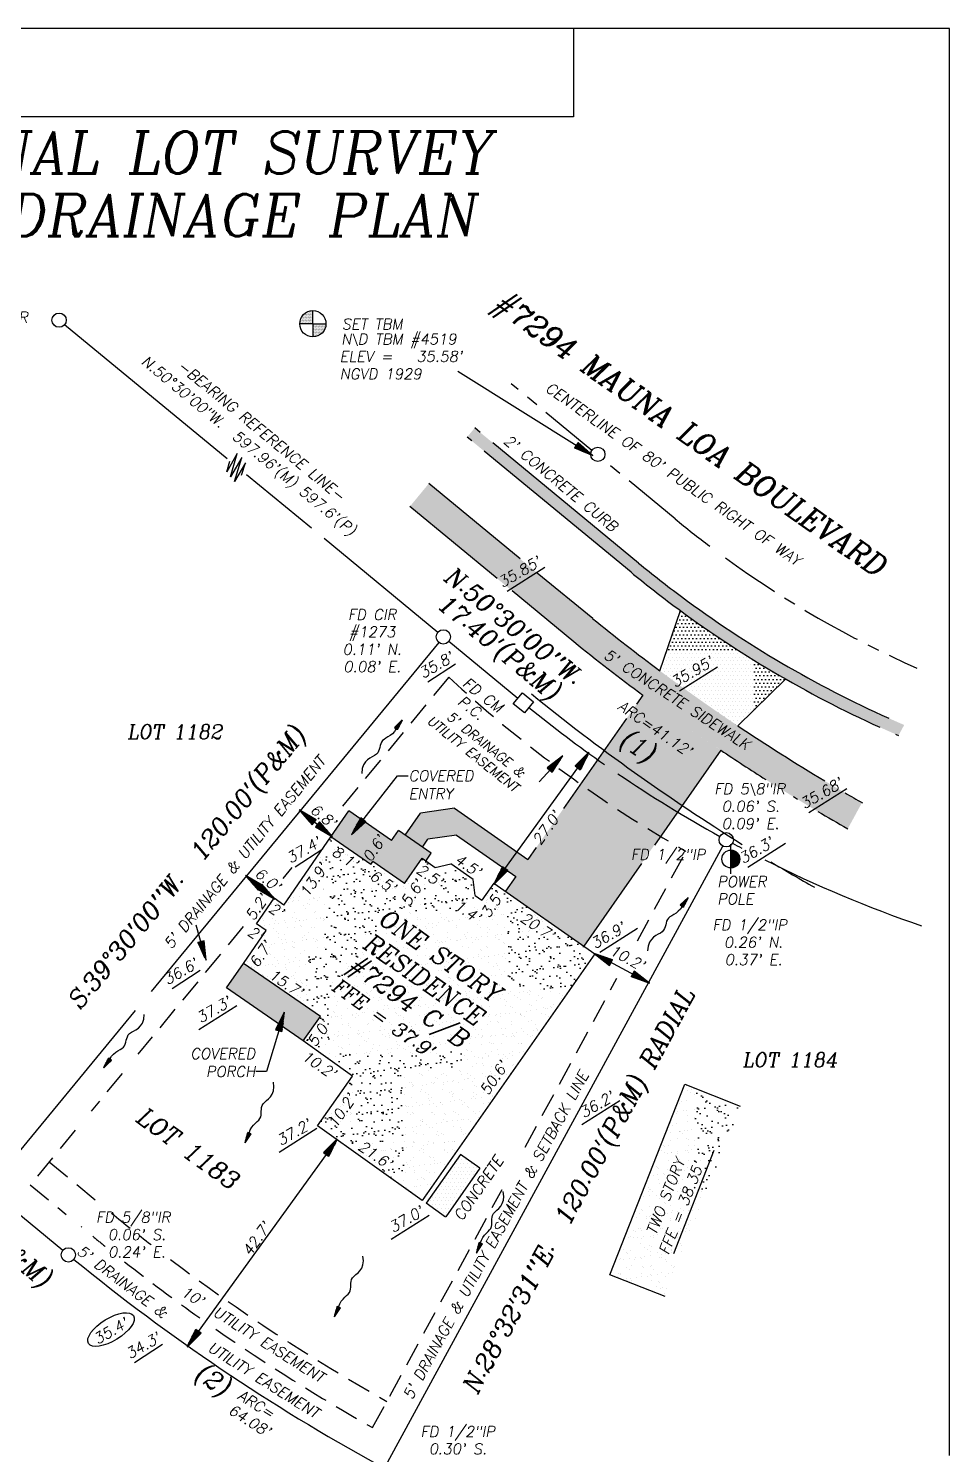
# Model space of a CAD drawing. Extents: x 331 to 571, y 362 to 759.
# Drawn here: x 417 to 571.5, y 520 to 759.2 of the extents above; entities that cross this region are included whole.
import ezdxf
from ezdxf.enums import TextEntityAlignment as Align

# ---------------------------------------------------------------- set-up
doc = ezdxf.new("R2010")
doc.units = 0
doc.header["$LTSCALE"] = 8
doc.header["$MEASUREMENT"] = 0
doc.linetypes.add('CENTER', pattern=[2, 1.25, -0.25, 0.25, -0.25])
doc.linetypes.add('DASHED', pattern=[0.75, 0.5, -0.25])
doc.layers.get('0').update_dxf_attribs({"linetype": 'CONTINUOUS'})
for name, color, linetype in [('CL', 7, 'CENTER'), ('D', 7, 'DASHED'), ('ELE', 1, 'CONTINUOUS'), ('H', 6, 'CONTINUOUS'), ('P1', 1, 'CONTINUOUS'), ('P2', 2, 'CONTINUOUS'), ('P3', 3, 'CONTINUOUS'), ('P5', 5, 'CONTINUOUS'), ('PEN1', 1, 'CONTINUOUS'), ('PEN2', 2, 'CONTINUOUS'), ('T1', 7, 'CONTINUOUS')]:
    doc.layers.add(name, color=color, linetype=linetype)
doc.styles.add('L100', font='romanc.shx', dxfattribs={"oblique": 10, "height": 3})
doc.styles.add('L60', font='romanc.shx', dxfattribs={"oblique": 10, "height": 1.8})
doc.styles.add('ROMANC', font='romanc.shx', dxfattribs={"oblique": 10})
doc.dimstyles.new('DEFAULT', dxfattribs={"dimscale": 1.25, "dimtxt": 1.8, "dimasz": 1, "dimexe": 0.2, "dimexo": 1, "dimgap": 0.1, "dimtad": 1, "dimdec": 1, "dimzin": 0, "dimdsep": 46, "dimtxsty": 'L60', "dimblk": 'ARHEAD', "dimblk1": 'ARHEAD', "dimblk2": 'ARHEAD', "dimcen": 0.1, "dimse1": 1, "dimse2": 1, "dimclrd": 1, "dimclre": 10, "dimclrt": 1, "dimaunit": 1, "dimadec": 0, "dimazin": 0, "dimtfac": 1, "dimtdec": 1, "dimtofl": 0, "dimtmove": 2, "dimatfit": 3, "dimldrblk": 'ARHEAD', "dimfxl": 0, "dimtolj": 1, "dimtzin": 0, "dimarcsym": 0})

# ---------------------------------------------------------------- blocks, each defined once
blk = doc.blocks.new('IR')
at = {"color": 7}
blk.add_circle((0, 0), 0.04, dxfattribs=at)
blk = doc.blocks.new('CM')
blk.add_lwpolyline([(-0.04, 0.04), (0.04, 0.04), (0.04, -0.04), (-0.04, -0.04)], close=True)
blk = doc.blocks.new('ZZ')
at = {"layer": 'P1'}
for p, q in [((-1.58, 0.99), (1.79, 3.28)), ((1.79, 3.28), (-1.54, 2.03)), ((-1.54, 2.03), (-0.01, 3.05)), ((1.92, 2.27), (-1.58, 0.99)), ((-1.54, -0.08), (1.92, 2.27)), ((1.82, 1.19), (-1.54, -0.08)), ((0, 0), (1.82, 1.19))]:
    blk.add_line(p, q, dxfattribs=at)
blk = doc.blocks.new('GP')
at = {"color": 5}
blk.add_line((0.01, -1.5), (0.01, 1.5), dxfattribs=at)
at = {"color": 5, "const_width": 1.5}
for points in [[(0.01, 0.75, -0.410472), (0.75, 0, -1)], [(0.75, 0, -0.410472), (0.01, -0.75, -1)]]:
    blk.add_lwpolyline(points, format="xyb", dxfattribs=at)
at = {"color": 1}
blk.add_circle((0, 0), 1.5, dxfattribs=at)
at = {"layer": 'P1'}
blk.add_line((0, -2.5), (0, 2.5), dxfattribs=at)
blk = doc.blocks.new('*X27')
at = {"color": 0}
for p, q in [((500.375, 861.25), (500.375, 861.25)), ((500.4375, 861.375), (500.4375, 861.375)), ((500.5, 861.5), (500.5, 861.5)), ((500.5, 861.25), (500.5, 861.25)), ((500.5625, 861.625), (500.5625, 861.625)), ((500.5625, 861.375), (500.5625, 861.375)), ((500.625, 861.75), (500.625, 861.75)), ((500.625, 861.5), (500.625, 861.5)), ((500.625, 861.25), (500.625, 861.25)), ((500.6875, 861.625), (500.6875, 861.625)), ((500.6875, 861.375), (500.6875, 861.375)), ((500.75, 861.75), (500.75, 861.75)), ((500.75, 861.5), (500.75, 861.5)), ((500.75, 861.25), (500.75, 861.25)), ((500.8125, 861.875), (500.8125, 861.875)), ((500.8125, 861.625), (500.8125, 861.625)), ((500.8125, 861.375), (500.8125, 861.375)), ((500.875, 862), (500.875, 862)), ((500.875, 861.75), (500.875, 861.75)), ((500.875, 861.5), (500.875, 861.5)), ((500.875, 861.25), (500.875, 861.25)), ((500.9375, 862.125), (500.9375, 862.125)), ((500.9375, 861.875), (500.9375, 861.875)), ((500.9375, 861.625), (500.9375, 861.625)), ((500.9375, 861.375), (500.9375, 861.375)), ((501, 862), (501, 862)), ((501, 861.75), (501, 861.75)), ((501, 861.5), (501, 861.5)), ((501, 861.25), (501, 861.25)), ((501.0625, 862.125), (501.0625, 862.125)), ((501.0625, 861.875), (501.0625, 861.875)), ((501.0625, 861.625), (501.0625, 861.625)), ((501.0625, 861.375), (501.0625, 861.375)), ((501.125, 862.25), (501.125, 862.25)), ((501.125, 862), (501.125, 862)), ((501.125, 861.75), (501.125, 861.75)), ((501.125, 861.5), (501.125, 861.5)), ((501.125, 861.25), (501.125, 861.25)), ((501.1875, 862.125), (501.1875, 862.125)), ((501.1875, 861.875), (501.1875, 861.875)), ((501.1875, 861.625), (501.1875, 861.625)), ((501.1875, 861.375), (501.1875, 861.375)), ((501.25, 862.25), (501.25, 862.25)), ((501.25, 862), (501.25, 862)), ((501.25, 861.75), (501.25, 861.75)), ((501.25, 861.5), (501.25, 861.5)), ((501.25, 861.25), (501.25, 861.25)), ((501.3125, 862.375), (501.3125, 862.375)), ((501.3125, 862.125), (501.3125, 862.125)), ((501.3125, 861.875), (501.3125, 861.875)), ((501.3125, 861.625), (501.3125, 861.625)), ((501.3125, 861.375), (501.3125, 861.375)), ((501.375, 862.25), (501.375, 862.25)), ((501.375, 862), (501.375, 862)), ((501.375, 861.75), (501.375, 861.75)), ((501.375, 861.5), (501.375, 861.5)), ((501.375, 861.25), (501.375, 861.25)), ((501.4375, 862.375), (501.4375, 862.375)), ((501.4375, 862.125), (501.4375, 862.125)), ((501.4375, 861.875), (501.4375, 861.875)), ((501.4375, 861.625), (501.4375, 861.625)), ((501.4375, 861.375), (501.4375, 861.375)), ((501.5, 862.5), (501.5, 862.5)), ((501.5, 862.25), (501.5, 862.25)), ((501.5, 862), (501.5, 862)), ((501.5, 861.75), (501.5, 861.75)), ((501.5, 861.5), (501.5, 861.5)), ((501.5, 861.25), (501.5, 861.25)), ((501.5625, 862.375), (501.5625, 862.375)), ((501.5625, 862.125), (501.5625, 862.125)), ((501.5625, 861.875), (501.5625, 861.875)), ((501.5625, 861.625), (501.5625, 861.625)), ((501.5625, 861.375), (501.5625, 861.375)), ((501.625, 862.5), (501.625, 862.5)), ((501.625, 862.25), (501.625, 862.25)), ((501.625, 862), (501.625, 862)), ((501.625, 861.75), (501.625, 861.75)), ((501.625, 861.5), (501.625, 861.5)), ((501.625, 861.25), (501.625, 861.25)), ((501.6875, 862.375), (501.6875, 862.375)), ((501.6875, 862.125), (501.6875, 862.125)), ((501.6875, 861.875), (501.6875, 861.875)), ((501.6875, 861.625), (501.6875, 861.625)), ((501.6875, 861.375), (501.6875, 861.375)), ((501.75, 862.5), (501.75, 862.5)), ((501.75, 862.25), (501.75, 862.25)), ((501.75, 862), (501.75, 862)), ((501.75, 861.75), (501.75, 861.75)), ((501.75, 861.5), (501.75, 861.5)), ((501.75, 861.25), (501.75, 861.25)), ((501.8125, 862.625), (501.8125, 862.625)), ((501.8125, 862.375), (501.8125, 862.375)), ((501.8125, 862.125), (501.8125, 862.125)), ((501.8125, 861.875), (501.8125, 861.875)), ((501.8125, 861.625), (501.8125, 861.625)), ((501.8125, 861.375), (501.8125, 861.375)), ((501.875, 862.5), (501.875, 862.5)), ((501.875, 862.25), (501.875, 862.25)), ((501.875, 862), (501.875, 862)), ((501.875, 861.75), (501.875, 861.75)), ((501.875, 861.5), (501.875, 861.5)), ((501.875, 861.25), (501.875, 861.25)), ((501.9375, 862.625), (501.9375, 862.625)), ((501.9375, 862.375), (501.9375, 862.375)), ((501.9375, 862.125), (501.9375, 862.125)), ((501.9375, 861.875), (501.9375, 861.875)), ((501.9375, 861.625), (501.9375, 861.625)), ((501.9375, 861.375), (501.9375, 861.375)), ((502, 862.5), (502, 862.5)), ((502, 862.25), (502, 862.25)), ((502, 862), (502, 862)), ((502, 861.75), (502, 861.75)), ((502, 861.5), (502, 861.5)), ((502, 861.25), (502, 861.25)), ((502.0625, 862.625), (502.0625, 862.625)), ((502.0625, 862.375), (502.0625, 862.375)), ((502.0625, 862.125), (502.0625, 862.125)), ((502.0625, 861.875), (502.0625, 861.875)), ((502.0625, 861.625), (502.0625, 861.625)), ((502.0625, 861.375), (502.0625, 861.375)), ((502.125, 862.5), (502.125, 862.5)), ((502.125, 862.25), (502.125, 862.25)), ((502.125, 862), (502.125, 862)), ((502.125, 861.75), (502.125, 861.75)), ((502.125, 861.5), (502.125, 861.5)), ((502.125, 861.25), (502.125, 861.25)), ((502.1875, 862.625), (502.1875, 862.625)), ((502.1875, 862.375), (502.1875, 862.375)), ((502.1875, 862.125), (502.1875, 862.125)), ((502.1875, 861.875), (502.1875, 861.875)), ((502.1875, 861.625), (502.1875, 861.625)), ((502.1875, 861.375), (502.1875, 861.375)), ((502.25, 862.5), (502.25, 862.5)), ((502.25, 862.25), (502.25, 862.25)), ((502.25, 862), (502.25, 862)), ((502.25, 861.75), (502.25, 861.75)), ((502.25, 861.5), (502.25, 861.5)), ((502.25, 861.25), (502.25, 861.25)), ((502.3125, 862.625), (502.3125, 862.625)), ((502.3125, 862.375), (502.3125, 862.375)), ((502.3125, 862.125), (502.3125, 862.125)), ((502.3125, 861.875), (502.3125, 861.875)), ((502.3125, 861.625), (502.3125, 861.625)), ((502.3125, 861.375), (502.3125, 861.375)), ((502.375, 862.5), (502.375, 862.5)), ((502.375, 862.25), (502.375, 862.25)), ((502.375, 862), (502.375, 862)), ((502.375, 861.75), (502.375, 861.75)), ((502.375, 861.5), (502.375, 861.5)), ((502.375, 861.25), (502.375, 861.25)), ((502.4375, 862.625), (502.4375, 862.625)), ((502.4375, 862.375), (502.4375, 862.375)), ((502.4375, 862.125), (502.4375, 862.125)), ((502.4375, 861.875), (502.4375, 861.875)), ((502.4375, 861.625), (502.4375, 861.625)), ((502.4375, 861.375), (502.4375, 861.375)), ((500.25, 860.75), (500.25, 860.75)), ((500.3125, 860.875), (500.3125, 860.875)), ((500.3125, 860.625), (500.3125, 860.625)), ((500.375, 861), (500.375, 861)), ((500.375, 860.75), (500.375, 860.75)), ((500.4375, 861.125), (500.4375, 861.125)), ((500.4375, 860.875), (500.4375, 860.875)), ((500.4375, 860.625), (500.4375, 860.625)), ((500.5, 861), (500.5, 861)), ((500.5, 860.75), (500.5, 860.75)), ((500.5625, 861.125), (500.5625, 861.125)), ((500.5625, 860.875), (500.5625, 860.875)), ((500.5625, 860.625), (500.5625, 860.625)), ((500.625, 861), (500.625, 861)), ((500.625, 860.75), (500.625, 860.75)), ((500.6875, 861.125), (500.6875, 861.125)), ((500.6875, 860.875), (500.6875, 860.875)), ((500.6875, 860.625), (500.6875, 860.625)), ((500.75, 861), (500.75, 861)), ((500.75, 860.75), (500.75, 860.75)), ((500.8125, 861.125), (500.8125, 861.125)), ((500.8125, 860.875), (500.8125, 860.875)), ((500.8125, 860.625), (500.8125, 860.625)), ((500.875, 861), (500.875, 861)), ((500.875, 860.75), (500.875, 860.75)), ((500.9375, 861.125), (500.9375, 861.125)), ((500.9375, 860.875), (500.9375, 860.875)), ((500.9375, 860.625), (500.9375, 860.625)), ((501, 861), (501, 861)), ((501, 860.75), (501, 860.75)), ((501.0625, 861.125), (501.0625, 861.125)), ((501.0625, 860.875), (501.0625, 860.875)), ((501.0625, 860.625), (501.0625, 860.625)), ((501.125, 861), (501.125, 861)), ((501.125, 860.75), (501.125, 860.75)), ((501.1875, 861.125), (501.1875, 861.125)), ((501.1875, 860.875), (501.1875, 860.875)), ((501.1875, 860.625), (501.1875, 860.625)), ((501.25, 861), (501.25, 861)), ((501.25, 860.75), (501.25, 860.75)), ((501.3125, 861.125), (501.3125, 861.125)), ((501.3125, 860.875), (501.3125, 860.875)), ((501.3125, 860.625), (501.3125, 860.625)), ((501.375, 861), (501.375, 861)), ((501.375, 860.75), (501.375, 860.75)), ((501.4375, 861.125), (501.4375, 861.125)), ((501.4375, 860.875), (501.4375, 860.875)), ((501.4375, 860.625), (501.4375, 860.625)), ((501.5, 861), (501.5, 861)), ((501.5, 860.75), (501.5, 860.75)), ((501.5625, 861.125), (501.5625, 861.125)), ((501.5625, 860.875), (501.5625, 860.875)), ((501.5625, 860.625), (501.5625, 860.625)), ((501.625, 861), (501.625, 861)), ((501.625, 860.75), (501.625, 860.75)), ((501.6875, 861.125), (501.6875, 861.125)), ((501.6875, 860.875), (501.6875, 860.875)), ((501.6875, 860.625), (501.6875, 860.625)), ((501.75, 861), (501.75, 861)), ((501.75, 860.75), (501.75, 860.75)), ((501.8125, 861.125), (501.8125, 861.125)), ((501.8125, 860.875), (501.8125, 860.875)), ((501.8125, 860.625), (501.8125, 860.625)), ((501.875, 861), (501.875, 861)), ((501.875, 860.75), (501.875, 860.75)), ((501.9375, 861.125), (501.9375, 861.125)), ((501.9375, 860.875), (501.9375, 860.875)), ((501.9375, 860.625), (501.9375, 860.625)), ((502, 861), (502, 861)), ((502, 860.75), (502, 860.75)), ((502.0625, 861.125), (502.0625, 861.125)), ((502.0625, 860.875), (502.0625, 860.875)), ((502.0625, 860.625), (502.0625, 860.625)), ((502.125, 861), (502.125, 861)), ((502.125, 860.75), (502.125, 860.75)), ((502.1875, 861.125), (502.1875, 861.125)), ((502.1875, 860.875), (502.1875, 860.875)), ((502.1875, 860.625), (502.1875, 860.625)), ((502.25, 861), (502.25, 861)), ((502.25, 860.75), (502.25, 860.75)), ((502.3125, 861.125), (502.3125, 861.125)), ((502.3125, 860.875), (502.3125, 860.875)), ((502.3125, 860.625), (502.3125, 860.625)), ((502.375, 861), (502.375, 861)), ((502.375, 860.75), (502.375, 860.75)), ((502.4375, 861.125), (502.4375, 861.125)), ((502.4375, 860.875), (502.4375, 860.875)), ((502.4375, 860.625), (502.4375, 860.625)), ((502.5, 860.5), (502.5, 860.5)), ((502.5, 860.25), (502.5, 860.25)), ((502.5, 860), (502.5, 860)), ((502.5, 859.75), (502.5, 859.75)), ((502.5, 859.5), (502.5, 859.5)), ((502.5, 859.25), (502.5, 859.25)), ((502.5, 859), (502.5, 859)), ((502.5625, 860.375), (502.5625, 860.375)), ((502.5625, 860.125), (502.5625, 860.125)), ((502.5625, 859.875), (502.5625, 859.875)), ((502.5625, 859.625), (502.5625, 859.625)), ((502.5625, 859.375), (502.5625, 859.375)), ((502.5625, 859.125), (502.5625, 859.125)), ((502.5625, 858.875), (502.5625, 858.875)), ((502.625, 860.5), (502.625, 860.5)), ((502.625, 860.25), (502.625, 860.25)), ((502.625, 860), (502.625, 860)), ((502.625, 859.75), (502.625, 859.75)), ((502.625, 859.5), (502.625, 859.5)), ((502.625, 859.25), (502.625, 859.25)), ((502.625, 859), (502.625, 859)), ((502.6875, 860.375), (502.6875, 860.375)), ((502.6875, 860.125), (502.6875, 860.125)), ((502.6875, 859.875), (502.6875, 859.875)), ((502.6875, 859.625), (502.6875, 859.625)), ((502.6875, 859.375), (502.6875, 859.375)), ((502.6875, 859.125), (502.6875, 859.125)), ((502.6875, 858.875), (502.6875, 858.875)), ((502.75, 860.5), (502.75, 860.5)), ((502.75, 860.25), (502.75, 860.25)), ((502.75, 860), (502.75, 860)), ((502.75, 859.75), (502.75, 859.75)), ((502.75, 859.5), (502.75, 859.5)), ((502.75, 859.25), (502.75, 859.25)), ((502.75, 859), (502.75, 859)), ((502.8125, 860.375), (502.8125, 860.375)), ((502.8125, 860.125), (502.8125, 860.125)), ((502.8125, 859.875), (502.8125, 859.875)), ((502.8125, 859.625), (502.8125, 859.625)), ((502.8125, 859.375), (502.8125, 859.375)), ((502.8125, 859.125), (502.8125, 859.125)), ((502.8125, 858.875), (502.8125, 858.875)), ((502.875, 860.5), (502.875, 860.5)), ((502.875, 860.25), (502.875, 860.25)), ((502.875, 860), (502.875, 860)), ((502.875, 859.75), (502.875, 859.75)), ((502.875, 859.5), (502.875, 859.5)), ((502.875, 859.25), (502.875, 859.25)), ((502.875, 859), (502.875, 859)), ((502.9375, 860.375), (502.9375, 860.375)), ((502.9375, 860.125), (502.9375, 860.125)), ((502.9375, 859.875), (502.9375, 859.875)), ((502.9375, 859.625), (502.9375, 859.625)), ((502.9375, 859.375), (502.9375, 859.375)), ((502.9375, 859.125), (502.9375, 859.125)), ((502.9375, 858.875), (502.9375, 858.875)), ((503, 860.5), (503, 860.5)), ((503, 860.25), (503, 860.25)), ((503, 860), (503, 860)), ((503, 859.75), (503, 859.75)), ((503, 859.5), (503, 859.5)), ((503, 859.25), (503, 859.25)), ((503, 859), (503, 859)), ((503.0625, 860.375), (503.0625, 860.375)), ((503.0625, 860.125), (503.0625, 860.125)), ((503.0625, 859.875), (503.0625, 859.875)), ((503.0625, 859.625), (503.0625, 859.625)), ((503.0625, 859.375), (503.0625, 859.375)), ((503.0625, 859.125), (503.0625, 859.125)), ((503.0625, 858.875), (503.0625, 858.875)), ((503.125, 860.5), (503.125, 860.5)), ((503.125, 860.25), (503.125, 860.25)), ((503.125, 860), (503.125, 860)), ((503.125, 859.75), (503.125, 859.75)), ((503.125, 859.5), (503.125, 859.5)), ((503.125, 859.25), (503.125, 859.25)), ((503.125, 859), (503.125, 859)), ((503.1875, 860.375), (503.1875, 860.375)), ((503.1875, 860.125), (503.1875, 860.125)), ((503.1875, 859.875), (503.1875, 859.875)), ((503.1875, 859.625), (503.1875, 859.625)), ((503.1875, 859.375), (503.1875, 859.375)), ((503.1875, 859.125), (503.1875, 859.125)), ((503.1875, 858.875), (503.1875, 858.875)), ((503.25, 860.5), (503.25, 860.5)), ((503.25, 860.25), (503.25, 860.25)), ((503.25, 860), (503.25, 860)), ((503.25, 859.75), (503.25, 859.75)), ((503.25, 859.5), (503.25, 859.5)), ((503.25, 859.25), (503.25, 859.25)), ((503.25, 859), (503.25, 859)), ((503.3125, 860.375), (503.3125, 860.375)), ((503.3125, 860.125), (503.3125, 860.125)), ((503.3125, 859.875), (503.3125, 859.875)), ((503.3125, 859.625), (503.3125, 859.625)), ((503.3125, 859.375), (503.3125, 859.375)), ((503.3125, 859.125), (503.3125, 859.125)), ((503.3125, 858.875), (503.3125, 858.875)), ((503.375, 860.5), (503.375, 860.5)), ((503.375, 860.25), (503.375, 860.25)), ((503.375, 860), (503.375, 860)), ((503.375, 859.75), (503.375, 859.75)), ((503.375, 859.5), (503.375, 859.5)), ((503.375, 859.25), (503.375, 859.25)), ((503.375, 859), (503.375, 859)), ((503.4375, 860.375), (503.4375, 860.375)), ((503.4375, 860.125), (503.4375, 860.125)), ((503.4375, 859.875), (503.4375, 859.875)), ((503.4375, 859.625), (503.4375, 859.625)), ((503.4375, 859.375), (503.4375, 859.375)), ((503.4375, 859.125), (503.4375, 859.125)), ((503.4375, 858.875), (503.4375, 858.875)), ((503.5, 860.5), (503.5, 860.5)), ((503.5, 860.25), (503.5, 860.25)), ((503.5, 860), (503.5, 860)), ((503.5, 859.75), (503.5, 859.75)), ((503.5, 859.5), (503.5, 859.5)), ((503.5, 859.25), (503.5, 859.25)), ((503.5, 859), (503.5, 859)), ((503.5625, 860.375), (503.5625, 860.375)), ((503.5625, 860.125), (503.5625, 860.125)), ((503.5625, 859.875), (503.5625, 859.875)), ((503.5625, 859.625), (503.5625, 859.625)), ((503.5625, 859.375), (503.5625, 859.375)), ((503.5625, 859.125), (503.5625, 859.125)), ((503.5625, 858.875), (503.5625, 858.875)), ((503.625, 860.5), (503.625, 860.5)), ((503.625, 860.25), (503.625, 860.25)), ((503.625, 860), (503.625, 860)), ((503.625, 859.75), (503.625, 859.75)), ((503.625, 859.5), (503.625, 859.5)), ((503.625, 859.25), (503.625, 859.25)), ((503.625, 859), (503.625, 859)), ((503.6875, 860.375), (503.6875, 860.375)), ((503.6875, 860.125), (503.6875, 860.125)), ((503.6875, 859.875), (503.6875, 859.875)), ((503.6875, 859.625), (503.6875, 859.625)), ((503.6875, 859.375), (503.6875, 859.375)), ((503.6875, 859.125), (503.6875, 859.125)), ((503.6875, 858.875), (503.6875, 858.875)), ((503.75, 860.5), (503.75, 860.5)), ((503.75, 860.25), (503.75, 860.25)), ((503.75, 860), (503.75, 860)), ((503.75, 859.75), (503.75, 859.75)), ((503.75, 859.5), (503.75, 859.5)), ((503.75, 859.25), (503.75, 859.25)), ((503.75, 859), (503.75, 859)), ((503.8125, 860.375), (503.8125, 860.375)), ((503.8125, 860.125), (503.8125, 860.125)), ((503.8125, 859.875), (503.8125, 859.875)), ((503.8125, 859.625), (503.8125, 859.625)), ((503.8125, 859.375), (503.8125, 859.375)), ((503.8125, 859.125), (503.8125, 859.125)), ((503.8125, 858.875), (503.8125, 858.875)), ((503.875, 860.5), (503.875, 860.5)), ((503.875, 860.25), (503.875, 860.25)), ((503.875, 860), (503.875, 860)), ((503.875, 859.75), (503.875, 859.75)), ((503.875, 859.5), (503.875, 859.5)), ((503.875, 859.25), (503.875, 859.25)), ((503.875, 859), (503.875, 859)), ((503.9375, 860.375), (503.9375, 860.375)), ((503.9375, 860.125), (503.9375, 860.125)), ((503.9375, 859.875), (503.9375, 859.875)), ((503.9375, 859.625), (503.9375, 859.625)), ((503.9375, 859.375), (503.9375, 859.375)), ((503.9375, 859.125), (503.9375, 859.125)), ((504, 860.5), (504, 860.5)), ((504, 860.25), (504, 860.25)), ((504, 860), (504, 860)), ((504, 859.75), (504, 859.75)), ((504, 859.5), (504, 859.5)), ((504, 859.25), (504, 859.25)), ((504, 859), (504, 859)), ((504.0625, 860.375), (504.0625, 860.375)), ((504.0625, 860.125), (504.0625, 860.125)), ((504.0625, 859.875), (504.0625, 859.875)), ((504.0625, 859.625), (504.0625, 859.625)), ((504.0625, 859.375), (504.0625, 859.375)), ((504.0625, 859.125), (504.0625, 859.125)), ((504.125, 860.5), (504.125, 860.5)), ((504.125, 860.25), (504.125, 860.25)), ((504.125, 860), (504.125, 860)), ((504.125, 859.75), (504.125, 859.75)), ((504.125, 859.5), (504.125, 859.5)), ((504.125, 859.25), (504.125, 859.25)), ((504.1875, 860.375), (504.1875, 860.375)), ((504.1875, 860.125), (504.1875, 860.125)), ((504.1875, 859.875), (504.1875, 859.875)), ((504.1875, 859.625), (504.1875, 859.625)), ((504.1875, 859.375), (504.1875, 859.375)), ((504.25, 860.5), (504.25, 860.5)), ((504.25, 860.25), (504.25, 860.25)), ((504.25, 860), (504.25, 860)), ((504.25, 859.75), (504.25, 859.75)), ((504.25, 859.5), (504.25, 859.5)), ((504.3125, 860.375), (504.3125, 860.375)), ((504.3125, 860.125), (504.3125, 860.125)), ((504.3125, 859.875), (504.3125, 859.875)), ((504.3125, 859.625), (504.3125, 859.625)), ((504.3125, 859.375), (504.3125, 859.375)), ((504.375, 860.5), (504.375, 860.5)), ((504.375, 860.25), (504.375, 860.25)), ((504.375, 860), (504.375, 860)), ((504.375, 859.75), (504.375, 859.75)), ((504.375, 859.5), (504.375, 859.5)), ((504.4375, 860.375), (504.4375, 860.375)), ((504.4375, 860.125), (504.4375, 860.125)), ((504.4375, 859.875), (504.4375, 859.875)), ((504.4375, 859.625), (504.4375, 859.625)), ((504.5, 860.5), (504.5, 860.5)), ((504.5, 860.25), (504.5, 860.25)), ((504.5, 860), (504.5, 860)), ((504.5, 859.75), (504.5, 859.75)), ((504.5625, 860.375), (504.5625, 860.375)), ((504.5625, 860.125), (504.5625, 860.125)), ((504.625, 860.5), (504.625, 860.5)), ((504.625, 860.25), (504.625, 860.25)), ((502.5, 858.75), (502.5, 858.75)), ((502.5, 858.5), (502.5, 858.5)), ((502.5625, 858.625), (502.5625, 858.625)), ((502.5625, 858.375), (502.5625, 858.375)), ((502.625, 858.75), (502.625, 858.75)), ((502.625, 858.5), (502.625, 858.5)), ((502.6875, 858.625), (502.6875, 858.625)), ((502.6875, 858.375), (502.6875, 858.375)), ((502.75, 858.75), (502.75, 858.75)), ((502.75, 858.5), (502.75, 858.5)), ((502.8125, 858.625), (502.8125, 858.625)), ((502.8125, 858.375), (502.8125, 858.375)), ((502.875, 858.75), (502.875, 858.75)), ((502.875, 858.5), (502.875, 858.5)), ((502.9375, 858.625), (502.9375, 858.625)), ((502.9375, 858.375), (502.9375, 858.375)), ((503, 858.75), (503, 858.75)), ((503, 858.5), (503, 858.5)), ((503.0625, 858.625), (503.0625, 858.625)), ((503.125, 858.75), (503.125, 858.75)), ((503.125, 858.5), (503.125, 858.5)), ((503.1875, 858.625), (503.1875, 858.625)), ((503.25, 858.75), (503.25, 858.75)), ((503.25, 858.5), (503.25, 858.5)), ((503.3125, 858.625), (503.3125, 858.625)), ((503.375, 858.75), (503.375, 858.75)), ((503.4375, 858.625), (503.4375, 858.625)), ((503.5, 858.75), (503.5, 858.75)), ((503.625, 858.75), (503.625, 858.75))]:
    blk.add_line(p, q, dxfattribs=at)
blk = doc.blocks.new('TBM')
at = {"layer": 'ELE'}
for q in [(-2.09, 0), (0.12, 2.2), (2.32, 0), (0.12, -2.2)]:
    blk.add_line((0.12, 0), q, dxfattribs=at)
blk.add_circle((0.12, 0), 2.2, dxfattribs=at)
blk.add_blockref('*X27', (-502.32, -860.52), dxfattribs=at)
at = {"layer": 'P1', "style": 'L60', "oblique": 10}
for s, p in [('SET TBM', (4.99, -0.96)), ('ELEV =', (4.64, -6.39)), ('NGVD 1929', (4.64, -9.31))]:
    blk.add_text(s, height=1.8, dxfattribs=at).set_placement(p)
for tag, p in [('DESC.', (4.87, -3.47)), ('ELEV', (17.51, -6.38))]:
    blk.add_attdef(tag, p, '', height=1.8, dxfattribs=at)
blk = doc.blocks.new('*X3')
at = {"color": 0}
for p, q in [((63.33, 240.6), (65.08, 240.6)), ((63.38, 240.62), (65.08, 240.62)), ((63.48, 240.57), (65.08, 240.57)), ((63.53, 240.65), (65.08, 240.65)), ((63.63, 240.55), (65.08, 240.55)), ((63.68, 240.68), (65.08, 240.68)), ((63.83, 240.7), (65.08, 240.7)), ((63.98, 240.72), (65.08, 240.72)), ((64.13, 240.75), (65.08, 240.75)), ((64.28, 240.78), (65.08, 240.78)), ((64.43, 240.8), (65.08, 240.8)), ((64.58, 240.82), (65.08, 240.82)), ((64.73, 240.85), (65.08, 240.85)), ((64.88, 240.88), (65.08, 240.88)), ((65.03, 240.9), (65.08, 240.9)), ((63.78, 240.53), (65.08, 240.53)), ((63.93, 240.5), (65.08, 240.5)), ((64.08, 240.47), (65.08, 240.47)), ((64.23, 240.45), (65.08, 240.45)), ((64.38, 240.43), (65.08, 240.43)), ((64.53, 240.4), (65.08, 240.4)), ((64.68, 240.38), (65.08, 240.38)), ((64.83, 240.35), (65.08, 240.35)), ((64.98, 240.32), (65.08, 240.32))]:
    blk.add_line(p, q, dxfattribs=at)
blk = doc.blocks.new('ARHEAD')
at = {"layer": 'P2'}
for p, q in [((0.1, 0.02), (-1.7, 0.32)), ((-1.7, 0.32), (-1.7, -0.28)), ((-1.7, -0.28), (0.1, 0.02))]:
    blk.add_line(p, q, dxfattribs=at)
at = {"layer": 'P2', "rotation": 180}
blk.add_blockref('*X3', (63.38, 240.62), dxfattribs=at)
blk = doc.blocks.new('R')
at = {"color": 7}
for p, q in [((131.04, 352.14), (-108.96, 352.14)), ((67.98, 352.14), (67.98, 337.32)), ((131.04, 112.76), (131.04, 352.14)), ((67.98, 337.32), (-44.71, 337.32))]:
    blk.add_line(p, q, dxfattribs=at)
blk = doc.blocks.new('H')
at = {"layer": 'P5', "style": 'L100', "oblique": 10}
for s, p in [('ONE STORY', (0.14, 9.69)), ('RESIDENCE', (0.14, 4.83))]:
    blk.add_text(s, height=3, dxfattribs=at).set_placement(p, align=Align.CENTER)
blk.add_attdef('?', text='', height=3, dxfattribs=at).set_placement((0.14, 0.29), align=Align.CENTER)

msp = doc.modelspace()

# ---------------------------------------------------------------- hatches: boundary and pattern name
at = {"layer": 'H'}
h = msp.add_hatch(dxfattribs=at)
h.set_pattern_fill('DOTS', color=256, scale=10, style=0)
h.paths.add_polyline_path([(519.34, 669.52), (491.84, 692.18), (490.57, 690.64), (518.06, 667.97, 0.07077), (562.93, 640.59), (563.88, 642.35, -0.07102)])
h = msp.add_hatch(dxfattribs=at)
h.set_pattern_fill('DOTS', color=256, scale=10, style=0)
h.paths.add_polyline_path([(511.62, 660.19), (484.14, 682.85), (480.96, 678.99), (508.46, 656.32, 0.041025), (554.41, 624.93), (556.8, 629.32, -0.040939)])
h = msp.add_hatch(dxfattribs=at)
h.set_pattern_fill('DOTS', color=256, scale=10, style=0)
h.paths.add_polyline_path([(526.34, 661.53), (522.91, 651.44, 0.011954), (535.98, 642.21), (543.99, 650.05, -0.02823)])
h = msp.add_hatch(dxfattribs=at)
h.set_pattern_fill('DOTS', color=256, scale=10, style=0)
h.paths.add_polyline_path([(522.99, 623.66, -0.018196), (509.6, 632.43), (500.75, 619.77), (498.94, 621.04), (496.93, 618.25), (497.39, 617.91), (497.35, 617.88), (498.74, 616.91), (497.02, 614.45), (510.13, 605.27)])
h.paths.add_polyline_path([(513.56, 638.08), (509.6, 632.43, 0.018196), (522.99, 623.66), (526.63, 628.85, -0.011398)])
h.paths.add_polyline_path([(533.11, 638.11, -0.011777), (520.04, 647.34), (513.56, 638.08, 0.011398), (526.63, 628.85)])
h.paths.add_polyline_path([(479.03, 624.63), (477.89, 622.99), (470.73, 627.93), (467.84, 623.75), (467.98, 623.6), (467.81, 623.7), (467.72, 623.57), (474.39, 618.97), (474.73, 619.46), (480.08, 615.77), (483.02, 619.98), (483.65, 619.53), (484.54, 620.83)])
h.paths.add_polyline_path([(488.46, 628.38), (482.74, 627.54), (480.18, 623.84), (483.06, 621.85), (483.98, 623.17), (488.78, 623.88), (496.48, 618.48), (496.52, 618.55), (496.93, 618.25), (498.94, 621.04)])
h.paths.add_polyline_path([(453.06, 602.35), (450.22, 598.23), (463.06, 589.36), (465.96, 593.43)])
h.paths.add_polyline_path([(500.5, 622.94), (504.9, 629.04), (507.37, 627.26), (502.96, 621.16)], flags=25)
h.paths.add_polyline_path([(517.3, 618.57), (532.73, 618.33), (533.45, 622.44), (518.02, 622.68)], flags=9)
h.paths.add_polyline_path([(514.99, 645.06), (528.31, 635.62), (530.61, 637.94), (517.28, 647.38)], flags=9)
h.paths.add_polyline_path([(513.79, 638.35), (519.84, 633.78), (524.68, 638.78), (518.63, 643.35)], flags=24)
h.paths.add_polyline_path([(474.55, 618.66), (477.9, 623.17), (475.58, 625.46), (472.23, 620.95)], flags=25)
h = msp.add_hatch(dxfattribs=at)
h.set_pattern_fill('AR-SAND', color=256, scale=1.3, style=0)
h.paths.add_polyline_path([(495.19, 615.73), (495.06, 615.6), (495.14, 615.77), (495.05, 615.83), (493.05, 612.96), (491.9, 613.76), (491.56, 616.44), (487.81, 619.06), (485.18, 618.46), (483.02, 619.98), (480.08, 615.77), (474.73, 619.46), (474.39, 618.97), (467.72, 623.57), (459.82, 612.14), (458.19, 613.26), (458.3, 613.14), (458.15, 613.23), (455.22, 609), (456.87, 607.86), (453.06, 602.35), (465.96, 593.43), (463.06, 589.36), (471.36, 583.44), (465.44, 575.13), (468.68, 572.82), (468.79, 572.93), (468.72, 572.79), (483.05, 562.57), (512, 603.93), (511.58, 604.25)])
h.paths.add_polyline_path([(473.17, 610.13), (496.12, 593.75), (499.3, 596.93), (476.35, 613.31)], flags=8)
h.paths.add_polyline_path([(470.97, 605.74), (492.75, 590.18), (495.93, 593.36), (474.15, 608.92)], flags=8)
h.paths.add_polyline_path([(466.83, 601.46), (489.66, 584.99), (494.58, 589.92), (471.75, 606.39)], flags=8)
h.paths.add_polyline_path([(473.17, 610.13), (496.12, 593.75), (499.3, 596.93), (476.35, 613.31)], flags=24)
h.paths.add_polyline_path([(470.97, 605.74), (492.75, 590.18), (495.93, 593.36), (474.15, 608.92)], flags=8)
h.paths.add_polyline_path([(466.83, 601.46), (489.66, 584.99), (494.58, 589.92), (471.75, 606.39)], flags=24)
h.paths.add_polyline_path([(473.17, 610.13), (496.12, 593.75), (499.3, 596.93), (476.35, 613.31)], flags=8)
h.paths.add_polyline_path([(470.97, 605.74), (492.75, 590.18), (495.93, 593.36), (474.15, 608.92)], flags=24)
h.paths.add_polyline_path([(466.83, 601.46), (489.66, 584.99), (494.58, 589.92), (471.75, 606.39)], flags=8)
h.paths.add_polyline_path([(455.54, 600.92), (458.89, 605.43), (456.56, 607.73), (453.22, 603.22)], flags=24)
h.paths.add_polyline_path([(465.29, 587.66), (468.64, 592.17), (466.32, 594.46), (462.97, 589.95)], flags=25)
h.paths.add_polyline_path([(468.69, 574.02), (472.87, 579.73), (470.54, 582.02), (466.37, 576.31)], flags=24)
h.paths.add_polyline_path([(494.23, 579.54), (498.55, 585.46), (496.23, 587.75), (491.91, 581.83)], flags=24)
h.paths.add_polyline_path([(494.36, 609.26), (497.7, 613.77), (495.38, 616.06), (492.03, 611.55)], flags=24)
h.paths.add_polyline_path([(480.96, 611.21), (484.31, 615.72), (481.99, 618.02), (478.64, 613.5)], flags=24)
h.paths.add_polyline_path([(463.98, 612.74), (468.16, 618.45), (465.84, 620.75), (461.66, 615.04)], flags=24)
h.paths.add_polyline_path([(453.02, 607.11), (455.4, 605.21), (457.71, 607.52), (455.32, 609.41)], flags=9)
h.paths.add_polyline_path([(456.54, 611.05), (458.93, 609.15), (461.23, 611.46), (458.85, 613.36)], flags=25)
h.paths.add_polyline_path([(487.7, 611.54), (491.98, 608.31), (494.29, 610.62), (490.01, 613.85)], flags=24)
h.paths.add_polyline_path([(481.33, 617.54), (485.82, 614.16), (488.13, 616.47), (483.64, 619.84)], flags=24)
h.paths.add_polyline_path([(473.49, 616.51), (477.98, 613.13), (480.29, 615.44), (475.8, 618.82)], flags=24)
h.paths.add_polyline_path([(467.14, 620.53), (471.42, 617.3), (473.73, 619.61), (469.45, 622.84)], flags=24)
h.paths.add_polyline_path([(456.63, 599.9), (462.31, 595.69), (464.62, 598), (458.93, 602.21)], flags=24)
h.paths.add_polyline_path([(471.56, 571.12), (477.24, 566.91), (479.55, 569.22), (473.87, 573.43)], flags=24)
h.paths.add_polyline_path([(498.79, 609.44), (504.68, 605.08), (506.99, 607.39), (501.09, 611.75)], flags=24)
h = msp.add_hatch(dxfattribs=at)
h.set_pattern_fill('AR-SAND', color=256, scale=1.3, style=0)
h.paths.add_polyline_path([(536.37, 578.42), (530.39, 580.77), (516.55, 555.33), (514.51, 550.12), (523.81, 546.46)])
h.paths.add_polyline_path([(530.39, 580.77), (527.06, 582.07), (516.55, 555.33)])
h.paths.add_polyline_path([(524.99, 553.81), (532.54, 572.53), (529.76, 574.23), (522.2, 555.51)], flags=24)
h.paths.add_polyline_path([(522.44, 556.17), (528.78, 571.87), (526.44, 573.3), (520.1, 557.6)], flags=25)
h = msp.add_hatch(dxfattribs=at)
h.set_pattern_fill('DOTS', color=256, scale=10, style=0)
h.paths.add_polyline_path([(492.69, 567.98), (489.43, 570.3), (483.7, 562.11), (486.96, 559.79)])

# ---------------------------------------------------------------- linework, layer by layer
at = {"layer": 'CL'}
for p, q in [((511.49, 688.42), (497.95, 699.59)), ((525.44, 676.92), (513.34, 686.9))]:
    msp.add_line(p, q, dxfattribs=at)
for start, end in [(230.5, 232.931), (233.995, 246.1546)]:
    msp.add_arc((636.76, 811.96), 175, start, end, dxfattribs=at)
at = {"layer": 'D'}
for p, q in [((487.47, 650.36), (468.73, 627.62)), ((519.13, 606.16), (527.28, 621.13)), ((461.16, 618.43), (459.65, 616.61)), ((453, 608.54), (435.34, 587.12)), ((500.31, 571.55), (515.7, 599.86)), ((432.69, 583.9), (427.49, 577.59)), ((424.84, 574.38), (417.28, 565.21)), ((420.46, 569.07), (429.11, 561.94)), ((417.28, 565.21), (423.31, 560.24)), ((474.71, 524.49), (496.43, 564.42)), ((425.8, 558.19), (425.93, 558.09))]:
    msp.add_line(p, q, dxfattribs=at)
for radius, start, end in [(220, 227.2689, 239.7725), (220, 239.7725, 240.1559), (325, 230.7053, 232.1953), (330, 230.7053, 231.1706), (325, 232.9173, 240.5766), (330, 231.8899, 234.6249), (330, 235.1914, 240.59)]:
    msp.add_arc((636.76, 811.96), radius, start, end, dxfattribs=at)
at = {"layer": 'H', "color": 1}
msp.add_line((446.24, 604.78), (445.14, 608.77), dxfattribs=at)
at = {"layer": 'P1'}
for p, q in [((450.32, 687.01), (423.05, 709.49)), ((492.77, 691.42), (491.84, 692.18)), ((491.35, 690), (490.57, 690.64)), ((519.34, 669.52), (494.86, 689.69)), ((518.06, 667.97), (493.44, 688.27)), ((464.47, 675.35), (453.56, 684.34)), ((499.47, 670.21), (484.14, 682.85)), ((495.62, 666.9), (480.96, 678.99)), ((485.65, 657.89), (466.56, 673.63)), ((511.63, 660.19), (502.34, 667.84)), ((508.46, 656.32), (498.11, 664.85)), ((522.91, 651.43), (526.34, 661.53)), ((543.99, 650.05), (535.98, 642.21)), ((467.72, 623.57), (470.73, 627.93)), ((477.89, 622.99), (470.73, 627.93)), ((480.18, 623.84), (482.74, 627.54)), ((488.46, 628.38), (482.74, 627.54)), ((477.89, 622.99), (479.03, 624.63)), ((484.54, 620.83), (479.03, 624.63)), ((483.06, 621.85), (483.98, 623.17)), ((488.78, 623.88), (483.98, 623.17)), ((483.65, 619.53), (484.54, 620.83)), ((450.22, 598.23), (453.06, 602.35)), ((463.06, 589.36), (450.22, 598.23)), ((514.51, 550.12), (527.06, 582.07)), ((527.06, 582.07), (536.37, 578.42)), ((525.25, 553.69), (532.01, 571)), ((523.81, 546.46), (514.51, 550.12))]:
    msp.add_line(p, q, dxfattribs=at)
at = {"layer": 'P1', "color": 1}
for p, q in [((509.94, 688.57), (489.02, 701.66)), ((496.19, 617.22), (509.87, 636.17)), ((505.29, 635.68), (502.65, 632.82)), ((466.43, 624.84), (463.96, 626.87)), ((456.75, 614.38), (454.92, 615.89)), ((513.61, 603.12), (519.41, 599.97)), ((467.66, 571.31), (444.74, 539.62))]:
    msp.add_line(p, q, dxfattribs=at)
at = {"layer": 'P1'}
for points in [[(478.93, 642.36), (478.68, 641.74), (478.37, 641.25), (478.02, 640.87), (477.65, 640.58), (477.29, 640.34), (476.94, 640.13), (476.63, 639.94), (476.38, 639.72), (476.2, 639.47), (476.07, 639.19), (475.98, 638.89), (475.91, 638.57), (475.83, 638.26), (475.72, 637.96), (475.56, 637.68), (475.34, 637.43), (475.03, 637.22), (474.66, 637.02), (474.27, 636.79), (473.87, 636.52), (473.5, 636.15), (473.2, 635.67), (472.98, 635.04), (472.88, 634.22)], [(526.89, 612.58), (526.64, 611.96), (526.33, 611.48), (525.98, 611.1), (525.62, 610.8), (525.25, 610.56), (524.9, 610.36), (524.59, 610.16), (524.34, 609.95), (524.16, 609.7), (524.03, 609.42), (523.95, 609.11), (523.87, 608.8), (523.79, 608.49), (523.68, 608.19), (523.52, 607.91), (523.3, 607.66), (522.99, 607.44), (522.63, 607.24), (522.23, 607.02), (521.83, 606.74), (521.47, 606.38), (521.16, 605.9), (520.94, 605.26), (520.84, 604.45)], [(430.36, 585.67), (430.61, 586.29), (430.92, 586.77), (431.27, 587.15), (431.63, 587.45), (432, 587.69), (432.35, 587.89), (432.66, 588.09), (432.91, 588.3), (433.09, 588.55), (433.22, 588.83), (433.31, 589.14), (433.38, 589.45), (433.46, 589.76), (433.57, 590.06), (433.73, 590.35), (433.95, 590.59), (434.26, 590.81), (434.62, 591.01), (435.02, 591.23), (435.42, 591.51), (435.78, 591.87), (436.09, 592.35), (436.31, 592.99), (436.41, 593.8)], [(453.87, 573.22), (453.99, 573.88), (454.19, 574.42), (454.45, 574.86), (454.75, 575.23), (455.06, 575.54), (455.35, 575.81), (455.61, 576.07), (455.82, 576.33), (455.94, 576.61), (456, 576.91), (456.03, 577.23), (456.04, 577.55), (456.05, 577.87), (456.09, 578.19), (456.19, 578.5), (456.36, 578.79), (456.61, 579.06), (456.93, 579.33), (457.27, 579.64), (457.6, 579.99), (457.88, 580.42), (458.08, 580.96), (458.16, 581.62), (458.09, 582.44)], [(492.68, 554.75), (492.78, 555.41), (492.97, 555.95), (493.21, 556.4), (493.5, 556.78), (493.8, 557.1), (494.09, 557.38), (494.34, 557.64), (494.53, 557.91), (494.65, 558.2), (494.7, 558.5), (494.72, 558.82), (494.72, 559.14), (494.72, 559.46), (494.76, 559.78), (494.84, 560.09), (495, 560.39), (495.25, 560.67), (495.55, 560.95), (495.88, 561.26), (496.2, 561.62), (496.47, 562.06), (496.66, 562.61), (496.72, 563.27), (496.62, 564.09)], [(468.87, 544.03), (468.99, 544.69), (469.19, 545.23), (469.45, 545.67), (469.75, 546.04), (470.05, 546.35), (470.35, 546.62), (470.61, 546.88), (470.81, 547.14), (470.94, 547.42), (471, 547.73), (471.03, 548.04), (471.03, 548.36), (471.05, 548.69), (471.09, 549), (471.18, 549.31), (471.35, 549.6), (471.61, 549.87), (471.92, 550.15), (472.26, 550.45), (472.59, 550.8), (472.88, 551.23), (473.08, 551.77), (473.16, 552.44), (473.09, 553.25)]]:
    msp.add_lwpolyline(points, dxfattribs=at)
for centre, radius, start, end in [((636.76, 811.96), 186.6, 230.5, 233.2438), ((636.76, 811.96), 184.6, 230.5, 233.3337), ((636.76, 811.96), 184.6, 233.3337, 245.8652), ((636.76, 811.96), 186.6, 233.2438, 245.6313), ((722.4, 920.17), 334.68, 230.9652, 233.4109), ((722.4, 920.17), 339.68, 230.9625, 233.4345), ((722.4, 920.17), 350.98, 230.9625, 238.0602), ((722.4, 920.17), 334.68, 236.1503, 239.1027), ((636.76, 811.96), 186.6, 246.5198, 246.6923), ((722.4, 920.17), 339.68, 236.1335, 237.6528), ((722.4, 920.17), 339.68, 238.5703, 238.7161), ((722.4, 920.17), 334.68, 239.7809, 240.3595), ((722.4, 920.17), 339.68, 239.3769, 240.3595), ((636.76, 811.96), 215, 241.7779, 242.255), ((636.76, 811.96), 215, 243.4038, 251.0083), ((722.4, 920.17), 350.98, 238.9779, 240.3595)]:
    msp.add_arc(centre, radius, start, end, dxfattribs=at)
msp.add_ellipse((430.83, 540.93), major_axis=(3.78, 2.33), ratio=0.42523, dxfattribs=at)
at = {"layer": 'P2'}
for p, q in [((459.82, 612.14), (467.72, 623.57)), ((474.39, 618.97), (467.72, 623.57)), ((480.08, 615.77), (483.02, 619.98)), ((483.02, 619.98), (485.18, 618.46)), ((474.39, 618.97), (474.73, 619.46)), ((480.08, 615.77), (474.73, 619.46)), ((485.18, 618.46), (487.81, 619.06)), ((491.56, 616.44), (487.81, 619.06)), ((491.9, 613.76), (491.56, 616.44)), ((495.05, 615.83), (493.05, 612.96)), ((495.05, 615.83), (512.01, 603.96)), ((455.22, 609), (458.18, 613.27)), ((459.82, 612.14), (458.18, 613.27)), ((491.9, 613.76), (493.05, 612.96)), ((453.06, 602.35), (456.87, 607.86)), ((456.87, 607.86), (455.22, 609)), ((512.01, 603.96), (483.05, 562.57)), ((465.96, 593.43), (453.06, 602.35)), ((463.06, 589.36), (465.96, 593.43)), ((471.36, 583.44), (463.06, 589.36)), ((465.44, 575.13), (471.36, 583.44)), ((483.05, 562.57), (465.44, 575.13))]:
    msp.add_line(p, q, dxfattribs=at)
at = {"layer": 'P3'}
for p, q in [((485.81, 656.2), (437.55, 597.65)), ((499.07, 646.82), (487.5, 656.36)), ((477.27, 518.73), (533.46, 622.03)), ((434.9, 594.44), (411.01, 565.46)), ((411.17, 563.77), (422.74, 554.23))]:
    msp.add_line(p, q, dxfattribs=at)
for radius, start, end in [(215, 230.8198, 235.0536), (215, 235.7852, 241.1384), (335, 230.7053, 241.2529)]:
    msp.add_arc((636.76, 811.96), radius, start, end, dxfattribs=at)
at = {"layer": 'PEN1'}
for p, q in [((520.04, 647.34), (518.99, 645.84)), ((517.31, 643.44), (506.74, 628.34)), ((533.11, 638.11), (521.98, 622.21)), ((488.46, 628.38), (500.75, 619.77)), ((488.78, 623.88), (498.74, 616.91)), ((502.15, 621.78), (500.75, 619.77)), ((519.8, 619.09), (510.13, 605.27)), ((498.74, 616.91), (497.02, 614.45)), ((489.43, 570.3), (483.7, 562.11)), ((492.69, 567.98), (489.43, 570.3)), ((492.69, 567.98), (486.98, 559.82)), ((486.96, 559.79), (483.7, 562.11))]:
    msp.add_line(p, q, dxfattribs=at)
at = {"layer": 'T1'}
for p, q in [((497.26, 664.82), (503.6, 668.84)), ((483.96, 649.58), (488.63, 652.63)), ((526.21, 648.06), (532.55, 652.08)), ((547.9, 627.68), (554.24, 631.7)), ((537.64, 618.51), (543.98, 622.53)), ((461.72, 618.55), (466.38, 621.6)), ((512.8, 604.23), (519.14, 608.25)), ((441.09, 598.17), (445.76, 601.22)), ((445.57, 591.26), (451.91, 595.28)), ((509.82, 575.35), (516.16, 579.37)), ((459.02, 570.69), (465.35, 574.72)), ((477.85, 556.11), (484.19, 560.13)), ((434.78, 535.41), (439.45, 538.46))]:
    msp.add_line(p, q, dxfattribs=at)

# ---------------------------------------------------------------- block references
at = {"layer": 'H', "color": 1, "xscale": 1.800072002880115, "yscale": 1.800072002880115, "zscale": 1.800072002880115, "rotation": 285.3145914330419}
msp.add_blockref('ARHEAD', (446.71, 603.04), dxfattribs=at)
at = {"layer": 'P1'}
for name, p in [('R', (440.44, 407.05)), ('GP', (534.81, 619.86))]:
    msp.add_blockref(name, p, dxfattribs=at)
at = {"layer": 'P1', "xscale": 30, "yscale": 30, "zscale": 30}
for p in [(422.12, 710.26), (512.49, 687.75), (486.57, 657.13), (534.03, 623.09), (423.67, 553.46)]:
    msp.add_blockref('IR', p, dxfattribs=at)
at = {"layer": 'P1'}
msp.add_blockref('TBM', (464.57, 709.66), dxfattribs=at).add_auto_attribs({'ELEV': "35.58'", 'DESC.': 'N\\D TBM #4519'})
at = {"layer": 'P1', "color": 1}
for p, xscale, yscale, zscale, rotation in [((511.46, 687.62), 1.800072002880115, 1.800072002880115, 1.800072002880115, 327.9499280730169), ((479.65, 643.12), 1.007703666305402, 1.00770366630536, 1.007703666305301, 53.30768901105387), ((506.51, 637), 1.800072002880115, 1.800072002880115, 1.800072002880115, 47.26371387871334), ((510.93, 637.62), 1.800072002880115, 1.800072002880115, 1.800072002880115, 54.15235278108464), ((462.57, 628.01), 1.800072002880115, 1.800072002880115, 1.800072002880115, 140.499999999245), ((467.82, 623.69), 1.800072002880115, 1.800072002880115, 1.800072002880115, 320.499999999245), ((453.53, 617.04), 1.800072002880115, 1.800072002880115, 1.800072002880115, 140.4999999992458), ((495.14, 615.77), 1.800072002880115, 1.800072002880115, 1.800072002880115, 234.1523527810847), ((458.14, 613.23), 1.800072002880115, 1.800072002880115, 1.800072002880115, 320.4999999992458), ((527.61, 613.34), 1.007703666305402, 1.00770366630536, 1.007703666305301, 53.30768901105387), ((512.03, 603.98), 1.800072002880115, 1.800072002880115, 1.800072002880115, 151.458150956226), ((520.99, 599.11), 1.800072002880115, 1.800072002880115, 1.800072002880115, 331.458150956226), ((429.64, 584.91), 1.007703666305402, 1.00770366630536, 1.007703666305301, 233.3076890110539), ((453.33, 572.33), 1.007703666305402, 1.00770366630536, 1.007703666305301, 245.3900523570303), ((468.71, 572.77), 1.800072002880115, 1.800072002880115, 1.800072002880115, 54.11864692807481), ((492.17, 553.84), 1.007703666305402, 1.00770366630536, 1.007703666305301, 247.1039291450762), ((468.33, 543.14), 1.007703666305402, 1.00770366630536, 1.007703666305301, 245.3900523570303), ((443.68, 538.17), 1.800072002880115, 1.800072002880115, 1.800072002880115, 234.1186469280748)]:
    msp.add_blockref('ARHEAD', p, dxfattribs=dict(at, xscale=xscale, yscale=yscale, zscale=zscale, rotation=rotation))
at = {"layer": 'P1', "rotation": 39.39528956159319}
msp.add_blockref('ZZ', (452.71, 684.24), dxfattribs=at)
at = {"layer": 'P1', "xscale": 30, "yscale": 30, "zscale": 30, "rotation": 140.500000005211}
msp.add_blockref('CM', (500, 646.06), dxfattribs=at)
at = {"layer": 'P1', "rotation": 325.0122098748565}
msp.add_blockref('H', (479.5, 594.61), dxfattribs=at).add_auto_attribs({'?': '#7294 C/B'})

# ---------------------------------------------------------------- texts
at = {"layer": 'P1', "style": 'ROMANC', "oblique": 10}
for s, height, p in [('FD CIR', 1.8, (408.79, 709.84)), ('LOT 1182', 2.4, (433.52, 640.01)), ('FD 5\\8"IR', 1.8, (532.05, 630.73)), (" 0.06' S.", 1.8, (532.05, 627.81)), (" 0.09' E.", 1.8, (532.05, 624.9)), ('FD 1/2"IP', 1.8, (518.04, 619.73)), ('POWER', 1.8, (532.53, 615.17)), ('POLE', 1.8, (532.53, 612.26)), ('LOT 1184', 2.4, (536.7, 584.98))]:
    msp.add_text(s, height=height, dxfattribs=at).set_placement(p)
for s, p in [('N.50%%d30\'00"W.  597.96\'(M) 597.6\'(P)', (453.9, 689.11)), ('-BEARING REFERENCE LINE-', (456.08, 691.72))]:
    msp.add_text(s, height=1.8, rotation=320.5, dxfattribs=at).set_placement(p, align=Align.MIDDLE)
for s, height, rotation, p in [("CENTERLINE OF 80' PUBLIC RIGHT OF WAY", 1.8, 324.9798, (503.54, 698.49)), ("2' CONCRETE CURB", 1.8, 320.5, (496.54, 689.76)), ("5' CONCRETE SIDEWALK", 1.8, 326.952, (513.33, 653.65)), ('FD CM', 1.8, 322.0726, (489.65, 649.03)), (' P.C.', 1.8, 322.0726, (487.86, 646.74)), ("ARC=41.12'", 1.8, 325.3388, (515.69, 645.12)), ('UTILITY EASEMENT', 1.584, 321.2826, (483.73, 642.79)), ("5' DRAINAGE &", 1.584, 321.2826, (486.99, 643.47)), ("5' DRAINAGE & UTILITY EASEMENT", 1.8, 50.5, (440.96, 604.64)), ("0.6'", 1.8, 55.3627, (474.4, 619.22)), ("8.1'", 1.8, 325.0122, (467.7, 620.68)), ("4.5'", 1.8, 325.0122, (488.31, 619.39)), ("13.9'", 1.8, 55.3627, (463.83, 613.3)), ("6.5'", 1.8, 325.0122, (474.05, 616.66)), ("2.5'", 1.8, 325.0122, (481.89, 617.68)), ("5.6'", 1.8, 55.3627, (480.81, 611.77)), ("5.2'", 1.8, 55.3627, (454.75, 609.38)), ("1.4'", 1.8, 325.0122, (488.26, 611.68)), ("3.5'", 1.8, 55.3627, (494.21, 609.82)), ("2'", 1.8, 325.0122, (457.1, 611.2)), ("20.7'", 1.8, 325.0122, (499.35, 609.59)), ("2'", 1.8, 325.0122, (453.58, 607.25)), ("6.7'", 1.8, 55.3627, (455.39, 601.48)), ("15.7'", 1.8, 325.0122, (457.18, 600.05)), ("FFE = 37.9'", 2.4, 324.1431, (467.67, 598.1)), ("5.0'", 1.8, 55.3627, (465.14, 588.22)), ("10.2'", 1.8, 325.0122, (462.72, 586.4)), ("5' DRAINAGE & UTILITY EASEMENT & SETBACK LINE", 1.8, 61.4582, (481.32, 529.03)), ("50.6'", 1.8, 55.3627, (494.08, 580.1)), ("10.2'", 1.8, 55.3627, (468.54, 574.58)), ("21.6'", 1.8, 325.0122, (472.12, 571.27)), ('CONCRETE', 1.8, 55.3627, (489.68, 559.01)), ('TWO STORY', 1.8, 68.5477, (522.22, 556.64)), ("  FFE = 38.35'", 1.8, 68.5477, (523.43, 551.05)), ("5' DRAINAGE &", 1.8, 322.8165, (424.96, 553.74)), ("10'  UTILITY EASEMENT", 1.8, 327.6769, (442.44, 546.78)), ('UTILITY EASEMENT', 1.8, 327.6769, (446.91, 537.44)), ('ARC=', 1.8, 327.7487, (451.92, 529.42)), ("64.08'", 1.8, 327.7487, (450.36, 526.95))]:
    msp.add_text(s, height=height, rotation=rotation, dxfattribs=at).set_placement(p)
for s, p in [('FD CIR', (474.64, 659.97)), ('#1273', (474.64, 657.06)), ("0.11' N.", (474.64, 654.14)), ("0.08' E.", (474.64, 651.23)), ('FD 1/2"IP', (537.99, 607.91)), (" 0.26' N.", (537.99, 605)), (" 0.37' E.", (537.99, 602.08)), ('FD 5/8"IR', (434.55, 558.87)), (" 0.06' S.", (434.55, 555.95)), (" 0.24' E.", (434.55, 553.04)), ('FD 1/2"IP', (489, 522.91)), ("0.30' S.", (489, 520))]:
    msp.add_text(s, height=1.8, dxfattribs=at).set_placement(p, align=Align.CENTER)
at = {"layer": 'P1', "color": 1, "char_height": 1.8001, "style": 'ROMANC'}
for s, insert, width, attachment_point in [('\\A1;COVERED ENTRY', (480.76, 634.72), 10.9844, 1), ('\\A1;COVERED PORCH', (455.03, 583.31), 18.1113, 9)]:
    msp.add_mtext(s, dxfattribs=dict(at, insert=insert, width=width, attachment_point=attachment_point))
at = {"layer": 'P1', "color": 1, "char_height": 1.8, "attachment_point": 5, "style": 'ROMANC'}
for s, insert, rotation in [("\\A1;6.8'", (466.46, 627.07), 320.5), ("\\A1;27.0'", (503.93, 625.1), 54.1524), ("\\A1;6.0'", (457.17, 616.38), 320.5), ("\\A1;10.2'", (517.46, 603.29), 331.4582), ("\\A1;42.7'", (455.25, 556.15), 54.1186)]:
    msp.add_mtext(s, dxfattribs=dict(at, insert=insert, rotation=rotation))
at = {"layer": 'P2', "style": 'ROMANC', "oblique": 10}
for s, height, rotation, p in [('#7294 MAUNA LOA BOULEVARD', 3.6, 324.9798, (494.47, 712.44)), ('LOT 1183', 3, 323.7907, (434.74, 576.08))]:
    msp.add_text(s, height=height, rotation=rotation, dxfattribs=at).set_placement(p)
for s, rotation, p in [('N.50%%d30\'00"W.', 320.5, (498.34, 658.96)), (" 17.40'(P&M)", 320.5, (495, 655.94)), ('S.39%%d30\'00"W.  120.00\'(P&M)', 50.5, (443.63, 618.32)), ('(1)', 325.9791, (519.05, 638.69)), ('N.28%%d32\'31"E.  120.00\'(P&M) RADIAL', 61.4582, (509.35, 564.05)), (" 17.40'(P&M)", 320.5, (409.62, 557.42)), ('(2)', 325.9791, (447.76, 532.38))]:
    msp.add_text(s, height=3, rotation=rotation, dxfattribs=at).set_placement(p, align=Align.MIDDLE)
at = {"layer": 'PEN2', "style": 'ROMANC', "oblique": 10}
for s, p in [('FINAL LOT SURVEY', (400.64, 734.85)), ('& DRAINAGE PLAN', (400.64, 724.33))]:
    msp.add_text(s, height=7.0499, dxfattribs=at).set_placement(p)
at = {"layer": 'T1', "style": 'ROMANC', "oblique": 10}
for s, p in [("35.85'", (496.47, 665.33)), ("35.8'", (483.17, 650.09)), ("35.95'", (525.42, 648.57)), ("35.68'", (547.11, 628.19)), ("37.4'", (460.93, 619.06)), ("36.3'", (536.85, 619.02)), ("36.9'", (512.01, 604.74)), ("36.6'", (440.3, 598.68)), ("37.3'", (445.86, 592.28)), ("36.2'", (510.11, 576.36)), ("37.2'", (459.3, 571.71)), ("37.0'", (478.14, 557.12)), ("35.4'", (428.57, 538.37)), ("34.3'", (433.99, 535.92))]:
    msp.add_text(s, height=1.8, rotation=30, dxfattribs=at).set_placement(p)

# ---------------------------------------------------------------- leaders
at = {"layer": 'P1', "annotation_type": 0, "has_hookline": 1, "text_width": 12.33}
for points, hookline_direction in [([(471.26, 624.07), (478.86, 633.82), (480.66, 633.82)], 0), ([(459.87, 593.98), (456.93, 584.21), (455.13, 584.21)], 1)]:
    msp.add_leader(points, dimstyle='DEFAULT', override={"dimscale": 1, "dimtxt": 1.800072, "dimasz": 1.800072, "dimtad": 0, "dimtxsty": 'ROMANC', "dimtdec": 4, "dimtmove": 0}, dxfattribs=dict(at, hookline_direction=hookline_direction))

doc.saveas('drawing.dxf')
